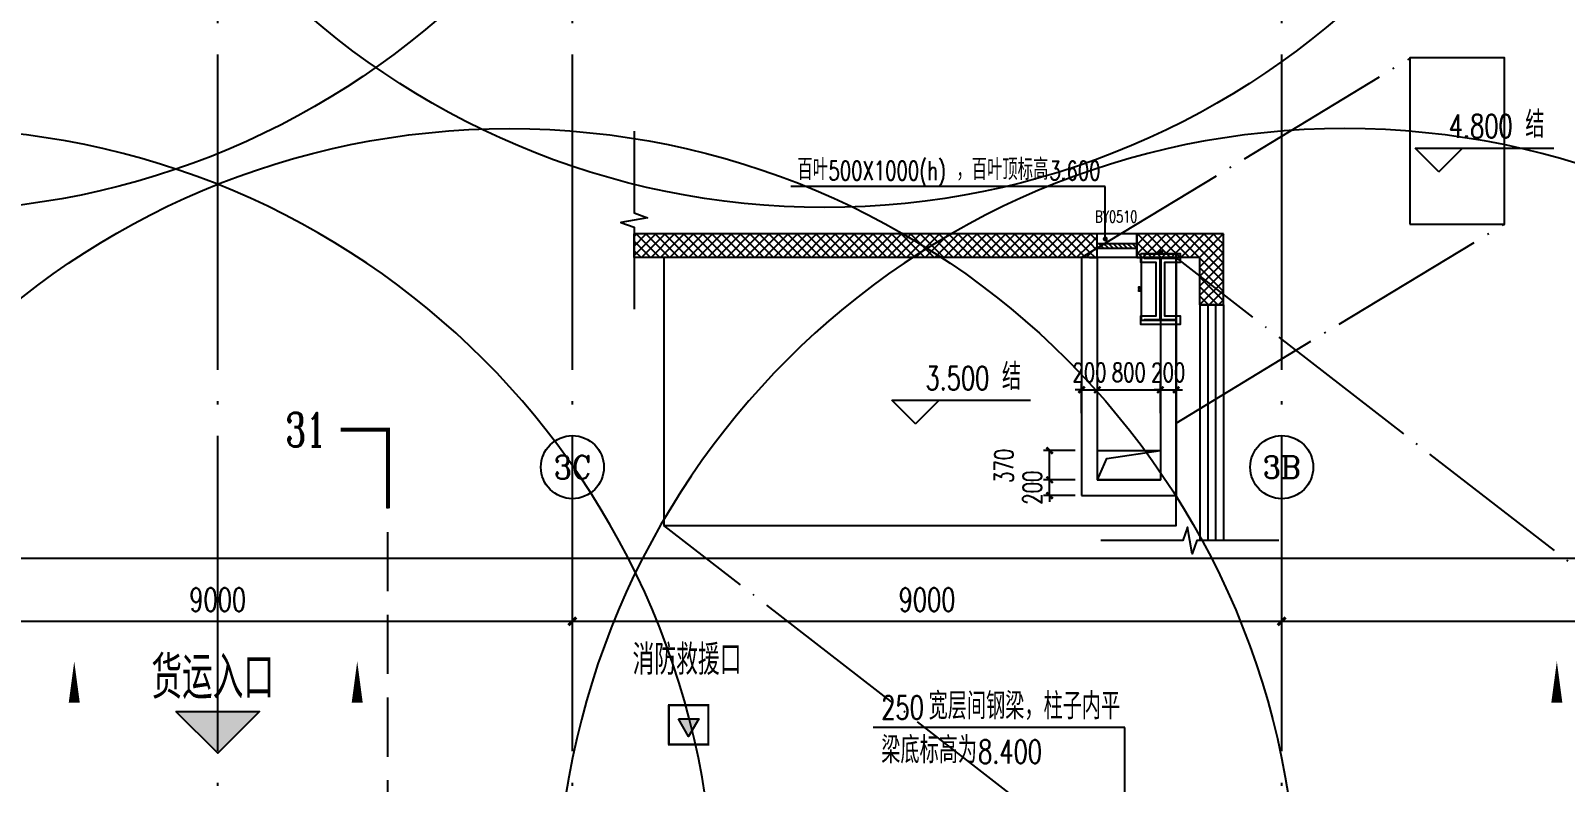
# Model space of a CAD drawing. Extents: x -821772 to -21949, y 506164 to 1049594.
# Drawn here: x -153727 to -134257, y 622624 to 632164 of the extents above; entities that cross this region are included whole.
import ezdxf
from ezdxf.enums import TextEntityAlignment as Align
from ezdxf.xclip import XClip

# ---------------------------------------------------------------- set-up
doc = ezdxf.new("R2010")
doc.units = 0
doc.header["$LTSCALE"] = 1000
doc.header["$MEASUREMENT"] = 0
doc.header["$XCLIPFRAME"] = 2
doc.linetypes.add('10平面20250807_t3$0$DASH', pattern=[0.35, 0.25, -0.1])
doc.linetypes.add('10平面20250807_t3$0$DOTE', pattern=[2.42, 2, -0.2, 0.02, -0.2])
doc.layers.get('Defpoints').update_dxf_attribs({"color": 210})
for name, color, linetype in [('10平面20250807_t3$0$A-AXIS-D', 8, 'Continuous'), ('10平面20250807_t3$0$A-AXIS-DOTE', 8, '10平面20250807_t3$0$DOTE'), ('10平面20250807_t3$0$A-AXIS-DP', 8, 'Continuous'), ('10平面20250807_t3$0$A-AXIS-SYMB', 8, 'Continuous'), ('10平面20250807_t3$0$A-HATCH-2', 8, 'Continuous'), ('10平面20250807_t3$0$A-LIN-V', 8, 'Continuous'), ('10平面20250807_t3$0$A-SFCE', 8, 'Continuous'), ('10平面20250807_t3$0$A-TEXT', 8, 'Continuous'), ('10平面20250807_t3$0$A-WINDOW', 8, 'Continuous'), ('10平面20250807_t3$0$AS-COLN', 8, 'Continuous'), ('10平面20250807_t3$0$AS-WALL', 8, 'Continuous'), ('10平面20250807_t3$0$AS-结构边线层', 8, 'Continuous'), ('10平面20250807_t3$0$CURTWALL', 8, 'Continuous'), ('10平面20250807_t3$0$DIM_SYMB', 8, 'Continuous'), ('10平面20250807_t3$0$FH-line', 8, 'Continuous'), ('10平面20250807_t3$0$FH-tri', 8, 'Continuous'), ('10平面20250807_t3$0$PUB_HATCH', 8, 'Continuous'), ('10平面20250807_t3$0$PUB_TEXT', 8, 'Continuous'), ('10平面20250807_t3$0$RP-N2-01$0$$0$A-WIND-J', 8, 'Continuous'), ('10平面20250807_t3$0$RP-N2-01$0$A-WIND-J', 8, 'Continuous'), ('10平面20250807_t3$0$SB_ZF消火栓', 10, 'Continuous'), ('10平面20250807_t3$0$SB_ZF消火栓M', 10, 'Continuous'), ('10平面20250807_t3$0$建-标高', 8, 'Continuous'), ('10平面20250807_t3$0$建-窗', 8, 'Continuous'), ('10平面20250807_t3$0$建-门窗编号', 8, 'Continuous')]:
    doc.layers.add(name, color=color, linetype=linetype)
doc.styles.add('10平面20250807_t3$0$_TCH_AXIS', font='COMPLEX', dxfattribs={"bigfont": 'GBCBIG'})
doc.styles.add('10平面20250807_t3$0$_TCH_DIM', font='SIMPLEX', dxfattribs={"bigfont": 'GBCBIG'})
doc.styles.add('10平面20250807_t3$0$_TCH_DIM_T3', font='SIMPLEX', dxfattribs={"width": 0.705882, "bigfont": 'GBCBIG'})
doc.styles.add('10平面20250807_t3$0$_TCH_LABEL', font='COMPLEX', dxfattribs={"bigfont": 'GBCBIG'})
doc.styles.add('10平面20250807_t3$0$A-STANDARD', font='SIMPLEX', dxfattribs={"bigfont": 'GBCBIG'})
doc.styles.add('10平面20250807_t3$0$A-WIN-LABEL', font='SIMPLEX', dxfattribs={"bigfont": 'GBCBIG'})
doc.dimstyles.new('10平面20250807_t3$0$_TCH_ARCH&&10', dxfattribs={"dimtxt": 29.75, "dimasz": 10, "dimexe": 10, "dimexo": 10, "dimgap": 12.625, "dimtad": 1, "dimdec": 0, "dimzin": 0, "dimdsep": 46, "dimtxsty": '10平面20250807_t3$0$_TCH_DIM_T3', "dimblk": '10平面20250807_t3$0$_ArchTick', "dimcen": 0.09, "dimclrt": 7, "dimazin": 2, "dimtfac": 1, "dimtdec": 0, "dimtix": 1, "dimtmove": 2, "dimatfit": 3, "dimfxl": 0, "dimtolj": 1, "dimtzin": 0, "dimarcsym": 0})
doc.dimstyles.new('10平面20250807_t3$0$_TCH_ARCH&&100', dxfattribs={"dimtxt": 297.5, "dimasz": 100, "dimexe": 100, "dimexo": 100, "dimgap": 126.25, "dimtad": 1, "dimdec": 0, "dimzin": 0, "dimdsep": 46, "dimtxsty": '10平面20250807_t3$0$_TCH_DIM_T3', "dimblk": '10平面20250807_t3$0$_ArchTick', "dimcen": 0.09, "dimclrt": 7, "dimazin": 2, "dimtfac": 1, "dimtdec": 0, "dimtix": 1, "dimtmove": 2, "dimatfit": 3, "dimfxl": 0, "dimtolj": 1, "dimtzin": 0, "dimarcsym": 0})
doc.dimstyles.new('10平面20250807_t3$0$_TCH_ARCH&&80', dxfattribs={"dimtxt": 238, "dimasz": 80, "dimexe": 80, "dimexo": 80, "dimgap": 101, "dimtad": 1, "dimdec": 0, "dimzin": 0, "dimdsep": 46, "dimtxsty": '10平面20250807_t3$0$_TCH_DIM_T3', "dimblk": '10平面20250807_t3$0$_ArchTick', "dimcen": 0.09, "dimclrt": 7, "dimazin": 2, "dimtfac": 1, "dimtdec": 0, "dimtix": 1, "dimtmove": 2, "dimatfit": 3, "dimfxl": 0, "dimtolj": 1, "dimtzin": 0, "dimarcsym": 0})
pattern_1 = [(45, (60, 0), (-60.000061, 60.000061), []), (135, (60, 0), (-60.000061, -60.000061), [])]

# ---------------------------------------------------------------- blocks, each defined once
blk = doc.blocks.new('10平面20250807_t3$0$_ArchTick')
at = {"color": 0, "linetype": 'ByBlock', "const_width": 0.4}
blk.add_lwpolyline([(-0.5, -0.5), (0.5, 0.5)], dxfattribs=at)
blk = doc.blocks.new('*D10070')
at = {"layer": '10平面20250807_t3$0$A-AXIS-D', "color": 0, "lineweight": -2}
for p, q in [((64882, -180910), (64882, -180052)), ((73882, -180910), (73882, -180052)), ((64882, -180152), (73882, -180152))]:
    blk.add_line(p, q, dxfattribs=at)
at = {"layer": 'Defpoints', "color": 0}
for p in [(73882, -180152), (64882, -181010), (73882, -181010)]:
    blk.add_point(p, dxfattribs=at)
at = {"layer": '10平面20250807_t3$0$A-AXIS-D', "color": 0, "lineweight": -2, "xscale": 100, "yscale": 100, "zscale": 100, "rotation": 180}
blk.add_blockref('10平面20250807_t3$0$_ArchTick', (64882, -180152), dxfattribs=at)
at = {"layer": '10平面20250807_t3$0$A-AXIS-D', "color": 0, "lineweight": -2, "xscale": 100, "yscale": 100, "zscale": 100}
blk.add_blockref('10平面20250807_t3$0$_ArchTick', (73882, -180152), dxfattribs=at)
at = {"layer": '10平面20250807_t3$0$A-AXIS-D', "color": 7, "insert": (69382, -179877), "char_height": 297.5, "attachment_point": 5, "style": '10平面20250807_t3$0$_TCH_DIM_T3'}
blk.add_mtext('\\A1;9000', dxfattribs=at)
blk = doc.blocks.new('*D10071')
at = {"layer": '10平面20250807_t3$0$A-AXIS-D', "color": 0, "lineweight": -2}
for p, q in [((73882, -180910), (73882, -180052)), ((82882, -180910), (82882, -180052)), ((73882, -180152), (82882, -180152))]:
    blk.add_line(p, q, dxfattribs=at)
at = {"layer": 'Defpoints', "color": 0}
for p in [(82882, -180152), (73882, -181010), (82882, -181010)]:
    blk.add_point(p, dxfattribs=at)
at = {"layer": '10平面20250807_t3$0$A-AXIS-D', "color": 0, "lineweight": -2, "xscale": 100, "yscale": 100, "zscale": 100, "rotation": 180}
blk.add_blockref('10平面20250807_t3$0$_ArchTick', (73882, -180152), dxfattribs=at)
at = {"layer": '10平面20250807_t3$0$A-AXIS-D', "color": 0, "lineweight": -2, "xscale": 100, "yscale": 100, "zscale": 100}
blk.add_blockref('10平面20250807_t3$0$_ArchTick', (82882, -180152), dxfattribs=at)
at = {"layer": '10平面20250807_t3$0$A-AXIS-D', "color": 7, "insert": (78382, -179877), "char_height": 297.5, "attachment_point": 5, "style": '10平面20250807_t3$0$_TCH_DIM_T3'}
blk.add_mtext('\\A1;9000', dxfattribs=at)
blk = doc.blocks.new('*D10072')
at = {"layer": '10平面20250807_t3$0$A-AXIS-D', "color": 0, "lineweight": -2}
for p, q in [((82882, -180910), (82882, -180052)), ((91882, -180910), (91882, -180052)), ((82882, -180152), (91882, -180152))]:
    blk.add_line(p, q, dxfattribs=at)
at = {"layer": 'Defpoints', "color": 0}
for p in [(91882, -180152), (82882, -181010), (91882, -181010)]:
    blk.add_point(p, dxfattribs=at)
at = {"layer": '10平面20250807_t3$0$A-AXIS-D', "color": 0, "lineweight": -2, "xscale": 100, "yscale": 100, "zscale": 100, "rotation": 180}
blk.add_blockref('10平面20250807_t3$0$_ArchTick', (82882, -180152), dxfattribs=at)
at = {"layer": '10平面20250807_t3$0$A-AXIS-D', "color": 0, "lineweight": -2, "xscale": 100, "yscale": 100, "zscale": 100}
blk.add_blockref('10平面20250807_t3$0$_ArchTick', (91882, -180152), dxfattribs=at)
at = {"layer": '10平面20250807_t3$0$A-AXIS-D', "color": 7, "insert": (87382, -179877), "char_height": 297.5, "attachment_point": 5, "style": '10平面20250807_t3$0$_TCH_DIM_T3'}
blk.add_mtext('\\A1;9000', dxfattribs=at)
blk = doc.blocks.new('*D10074')
at = {"layer": '10平面20250807_t3$0$A-AXIS-D', "color": 0, "lineweight": -2}
for p, q in [((-93018, -180810), (-93018, -179252)), ((92682, -180810), (92682, -179252)), ((-93018, -179352), (92682, -179352))]:
    blk.add_line(p, q, dxfattribs=at)
at = {"layer": 'Defpoints', "color": 0}
for p in [(92682, -179352), (-93018, -180910), (92682, -180910)]:
    blk.add_point(p, dxfattribs=at)
at = {"layer": '10平面20250807_t3$0$A-AXIS-D', "color": 0, "lineweight": -2, "xscale": 100, "yscale": 100, "zscale": 100, "rotation": 180}
blk.add_blockref('10平面20250807_t3$0$_ArchTick', (-93018, -179352), dxfattribs=at)
at = {"layer": '10平面20250807_t3$0$A-AXIS-D', "color": 0, "lineweight": -2, "xscale": 100, "yscale": 100, "zscale": 100}
blk.add_blockref('10平面20250807_t3$0$_ArchTick', (92682, -179352), dxfattribs=at)
at = {"layer": '10平面20250807_t3$0$A-AXIS-D', "color": 7, "insert": (-168, -179077), "char_height": 297.5, "attachment_point": 5, "style": '10平面20250807_t3$0$_TCH_DIM_T3'}
blk.add_mtext('\\A1;185700', dxfattribs=at)
blk = doc.blocks.new('10平面20250807_t3$0$JYC-1')
at = {"layer": '10平面20250807_t3$0$FH-tri'}
h = blk.add_hatch(color=2, dxfattribs=at)
h.dxf.hatch_style = 1
h.paths.add_polyline_path([(-91070, 89820), (-89820, 91070), (-89820, 89820)])
at = {"layer": '10平面20250807_t3$0$FH-tri', "color": 2}
blk.add_lwpolyline([(-91070, 89820), (-89820, 91070), (-89820, 91070), (-89820, 89820)], close=True, dxfattribs=at)
at = {"layer": '10平面20250807_t3$0$A-TEXT', "style": '10平面20250807_t3$0$A-STANDARD'}
blk.add_text('货运入口', height=900.2, rotation=45, dxfattribs=at).set_placement((-91627, 89644))
blk = doc.blocks.new('10平面20250807_t3$0$43243')
at = {"layer": '10平面20250807_t3$0$AS-结构边线层', "ltscale": 100}
blk.add_lwpolyline([(-140194, 626464), (-140075, 626736), (-139394, 626834)], dxfattribs=at)
blk.add_lwpolyline([(-140194, 626834), (-139394, 626834), (-139394, 626464), (-140194, 626464)], close=True, dxfattribs=at)
blk = doc.blocks.new('10平面20250807_t3$0$3243243')
at = {"layer": '10平面20250807_t3$0$A-AXIS-SYMB'}
for p, q in [((-139845.8, 623320), (-143040, 623320)), ((-139845.8, 620480), (-139845.8, 623320))]:
    blk.add_line(p, q, dxfattribs=at)
at = {"layer": '10平面20250807_t3$0$PUB_TEXT', "style": '10平面20250807_t3$0$_TCH_DIM', "width": 0.705882}
for s, p in [('250', (-142935, 623425)), ('8.400', (-141706.3, 622865))]:
    blk.add_text(s, height=297.5, dxfattribs=at).set_placement(p)
at = {"layer": '10平面20250807_t3$0$PUB_TEXT', "style": '10平面20250807_t3$0$_TCH_DIM'}
for s, p in [('宽层间钢梁，柱子内平', (-142335, 623425)), ('梁底标高为', (-142935, 622865))]:
    blk.add_text(s, height=337.59, dxfattribs=at).set_placement(p)
blk = doc.blocks.new('10平面20250807_t3$0$RP-N2-01$0$$0$xfjy')
at = {"layer": '10平面20250807_t3$0$RP-N2-01$0$$0$A-WIND-J'}
h = blk.add_hatch(color=256, dxfattribs=at)
h.dxf.hatch_style = 1
h.paths.add_polyline_path([(1141876, -26214), (1142135, -26214), (1142005, -25989)])
at = {"layer": '10平面20250807_t3$0$RP-N2-01$0$$0$A-WIND-J', "const_width": 25}
blk.add_lwpolyline([(1141755, -25889), (1141755, -26389), (1142255, -26389), (1142255, -25889)], close=True, dxfattribs=at)
at = {"layer": '10平面20250807_t3$0$RP-N2-01$0$$0$A-WIND-J'}
for points in [[(1141755, -26389), (1142255, -26389), (1142255, -25889), (1141755, -25889)], [(1141876, -26214), (1142135, -26214), (1142005, -25989)]]:
    blk.add_lwpolyline(points, close=True, dxfattribs=at)
blk = doc.blocks.new('10平面20250807_t3$0$RP-N2-01$0$xfjy')
at = {"layer": '10平面20250807_t3$0$RP-N2-01$0$$0$A-WIND-J'}
blk.add_blockref('10平面20250807_t3$0$RP-N2-01$0$$0$xfjy', (0, 0), dxfattribs=at)
blk = doc.blocks.new('10平面20250807_t3$0$1232')
at = {"layer": '10平面20250807_t3$0$RP-N2-01$0$A-WIND-J', "xscale": -1, "rotation": 180}
blk.add_blockref('10平面20250807_t3$0$RP-N2-01$0$xfjy', (-1287385, 597215, 0), dxfattribs=at)
at = {"layer": '10平面20250807_t3$0$A-TEXT', "style": '10平面20250807_t3$0$_TCH_DIM'}
blk.add_text('消防救援口', height=384.1, dxfattribs=at).set_placement((-146091, 623989, 0))
blk = doc.blocks.new('*D10492')
at = {"layer": '10平面20250807_t3$0$A-AXIS-DP', "color": 0, "lineweight": -2}
for p, q in [((-165054, 621030), (-165054, 621079)), ((-165054, 621069), (-164654, 621069)), ((-164654, 621030), (-164654, 621079))]:
    blk.add_line(p, q, dxfattribs=at)
at = {"layer": 'Defpoints', "color": 0}
for p in [(-165054, 621020), (-164654, 621069), (-164654, 621020)]:
    blk.add_point(p, dxfattribs=at)
at = {"layer": '10平面20250807_t3$0$A-AXIS-DP', "color": 0, "lineweight": -2, "xscale": 10, "yscale": 10, "zscale": 10, "rotation": 180}
blk.add_blockref('10平面20250807_t3$0$_ArchTick', (-165054, 621069), dxfattribs=at)
at = {"layer": '10平面20250807_t3$0$A-AXIS-DP', "color": 0, "lineweight": -2, "xscale": 10, "yscale": 10, "zscale": 10}
blk.add_blockref('10平面20250807_t3$0$_ArchTick', (-164654, 621069), dxfattribs=at)
at = {"layer": '10平面20250807_t3$0$A-AXIS-DP', "color": 7, "insert": (-164854, 621096), "char_height": 29.8, "attachment_point": 5, "style": '10平面20250807_t3$0$_TCH_DIM_T3'}
blk.add_mtext('\\A1;400', dxfattribs=at)
blk = doc.blocks.new('*D10493')
at = {"layer": '10平面20250807_t3$0$A-AXIS-DP', "color": 0, "lineweight": -2}
for p, q in [((-165064, 621020), (-165105, 621020)), ((-165095, 620220), (-165095, 621020)), ((-165064, 620220), (-165105, 620220))]:
    blk.add_line(p, q, dxfattribs=at)
at = {"layer": 'Defpoints', "color": 0}
for p in [(-165095, 621020), (-165054, 621020), (-165054, 620220)]:
    blk.add_point(p, dxfattribs=at)
at = {"layer": '10平面20250807_t3$0$A-AXIS-DP', "color": 0, "lineweight": -2, "xscale": 10, "yscale": 10, "zscale": 10}
for p, rotation in [((-165095, 621020), 90), ((-165095, 620220), 270)]:
    blk.add_blockref('10平面20250807_t3$0$_ArchTick', p, dxfattribs=dict(at, rotation=rotation))
at = {"layer": '10平面20250807_t3$0$A-AXIS-DP', "color": 7, "insert": (-165123, 620620), "char_height": 29.8, "attachment_point": 5, "rotation": 90, "style": '10平面20250807_t3$0$_TCH_DIM_T3'}
blk.add_mtext('\\A1;800', dxfattribs=at)
blk = doc.blocks.new('10平面20250807_t3$0$A$C5D961328')
at = {"layer": '10平面20250807_t3$0$A-LIN-V', "ltscale": 500}
blk.add_circle((350, 40), 10001, dxfattribs=at)
blk = doc.blocks.new('10平面20250807_t3$0$we42342343234')
at = {"layer": '10平面20250807_t3$0$SB_ZF消火栓M', "xscale": -1, "rotation": 180}
for p in [(-155404, 620960), (-137404, 620960)]:
    blk.add_blockref('10平面20250807_t3$0$A$C5D961328', p, dxfattribs=at)
at = {"layer": '10平面20250807_t3$0$SB_ZF消火栓M', "rotation": 180}
blk.add_blockref('10平面20250807_t3$0$A$C5D961328', (-147304, 620960), dxfattribs=at)
blk = doc.blocks.new('10平面20250807_t3$0$234243242332')
at = {"layer": '10平面20250807_t3$0$SB_ZF消火栓'}
for name, p in [('10平面20250807_t3$0$A$C5D961328', (-144004, 639880)), ('10平面20250807_t3$0$A$C5D961328', (-155454, 639836)), ('10平面20250807_t3$0$we42342343234', (0, 0))]:
    blk.add_blockref(name, p, dxfattribs=at)
blk = doc.blocks.new('*D11398')
at = {"layer": '10平面20250807_t3$0$A-AXIS-DP', "color": 0, "lineweight": -2}
for p, q in [((-140394, 627606), (-140474, 627606)), ((-140394, 627310), (-140394, 627686)), ((-140394, 627606), (-140194, 627606)), ((-140194, 627310), (-140194, 627686)), ((-140194, 627606), (-140114, 627606))]:
    blk.add_line(p, q, dxfattribs=at)
at = {"layer": 'Defpoints', "color": 0}
for p in [(-140194, 627606), (-140394, 627230), (-140194, 627230)]:
    blk.add_point(p, dxfattribs=at)
at = {"layer": '10平面20250807_t3$0$A-AXIS-DP', "color": 0, "lineweight": -2, "xscale": 80, "yscale": 80, "zscale": 80}
blk.add_blockref('10平面20250807_t3$0$_ArchTick', (-140394, 627606), dxfattribs=at)
at = {"layer": '10平面20250807_t3$0$A-AXIS-DP', "color": 0, "lineweight": -2, "xscale": 80, "yscale": 80, "zscale": 80, "rotation": 180}
blk.add_blockref('10平面20250807_t3$0$_ArchTick', (-140194, 627606), dxfattribs=at)
at = {"layer": '10平面20250807_t3$0$A-AXIS-DP', "color": 7, "insert": (-140294, 627826), "char_height": 238, "attachment_point": 5, "style": '10平面20250807_t3$0$_TCH_DIM_T3'}
blk.add_mtext('\\A1;200', dxfattribs=at)
blk = doc.blocks.new('*D11399')
at = {"layer": '10平面20250807_t3$0$A-AXIS-DP', "color": 0, "lineweight": -2}
for p, q in [((-140194, 627310), (-140194, 627686)), ((-140194, 627606), (-139394, 627606)), ((-139394, 627310), (-139394, 627686))]:
    blk.add_line(p, q, dxfattribs=at)
at = {"layer": 'Defpoints', "color": 0}
for p in [(-139394, 627606), (-140194, 627230), (-139394, 627230)]:
    blk.add_point(p, dxfattribs=at)
at = {"layer": '10平面20250807_t3$0$A-AXIS-DP', "color": 0, "lineweight": -2, "xscale": 80, "yscale": 80, "zscale": 80, "rotation": 180}
blk.add_blockref('10平面20250807_t3$0$_ArchTick', (-140194, 627606), dxfattribs=at)
at = {"layer": '10平面20250807_t3$0$A-AXIS-DP', "color": 0, "lineweight": -2, "xscale": 80, "yscale": 80, "zscale": 80}
blk.add_blockref('10平面20250807_t3$0$_ArchTick', (-139394, 627606), dxfattribs=at)
at = {"layer": '10平面20250807_t3$0$A-AXIS-DP', "color": 7, "insert": (-139794, 627826), "char_height": 238, "attachment_point": 5, "style": '10平面20250807_t3$0$_TCH_DIM_T3'}
blk.add_mtext('\\A1;800', dxfattribs=at)
blk = doc.blocks.new('*D11400')
at = {"layer": '10平面20250807_t3$0$A-AXIS-DP', "color": 0, "lineweight": -2}
for p, q in [((-139394, 627606), (-139474, 627606)), ((-139394, 627310), (-139394, 627686)), ((-139394, 627606), (-139194, 627606)), ((-139194, 627310), (-139194, 627686)), ((-139194, 627606), (-139114, 627606))]:
    blk.add_line(p, q, dxfattribs=at)
at = {"layer": 'Defpoints', "color": 0}
for p in [(-139194, 627606), (-139394, 627230), (-139194, 627230)]:
    blk.add_point(p, dxfattribs=at)
at = {"layer": '10平面20250807_t3$0$A-AXIS-DP', "color": 0, "lineweight": -2, "xscale": 80, "yscale": 80, "zscale": 80}
blk.add_blockref('10平面20250807_t3$0$_ArchTick', (-139394, 627606), dxfattribs=at)
at = {"layer": '10平面20250807_t3$0$A-AXIS-DP', "color": 0, "lineweight": -2, "xscale": 80, "yscale": 80, "zscale": 80, "rotation": 180}
blk.add_blockref('10平面20250807_t3$0$_ArchTick', (-139194, 627606), dxfattribs=at)
at = {"layer": '10平面20250807_t3$0$A-AXIS-DP', "color": 7, "insert": (-139294, 627826), "char_height": 238, "attachment_point": 5, "style": '10平面20250807_t3$0$_TCH_DIM_T3'}
blk.add_mtext('\\A1;200', dxfattribs=at)
blk = doc.blocks.new('*D11401')
at = {"layer": '10平面20250807_t3$0$A-AXIS-DP', "color": 0, "lineweight": -2}
for p, q in [((-140474, 626464), (-140879, 626464)), ((-140799, 626464), (-140799, 626544)), ((-140799, 626264), (-140799, 626464)), ((-140474, 626264), (-140879, 626264)), ((-140799, 626264), (-140799, 626184))]:
    blk.add_line(p, q, dxfattribs=at)
at = {"layer": 'Defpoints', "color": 0}
for p in [(-140799, 626464), (-140394, 626464), (-140394, 626264)]:
    blk.add_point(p, dxfattribs=at)
at = {"layer": '10平面20250807_t3$0$A-AXIS-DP', "color": 0, "lineweight": -2, "xscale": 80, "yscale": 80, "zscale": 80}
for p, rotation in [((-140799, 626464), 270), ((-140799, 626264), 90)]:
    blk.add_blockref('10平面20250807_t3$0$_ArchTick', p, dxfattribs=dict(at, rotation=rotation))
at = {"layer": '10平面20250807_t3$0$A-AXIS-DP', "color": 7, "insert": (-141019, 626364), "char_height": 238, "attachment_point": 5, "rotation": 90, "style": '10平面20250807_t3$0$_TCH_DIM_T3'}
blk.add_mtext('\\A1;200', dxfattribs=at)
blk = doc.blocks.new('*D11402')
at = {"layer": '10平面20250807_t3$0$A-AXIS-DP', "color": 0, "lineweight": -2}
for p, q in [((-140474, 626834), (-140879, 626834)), ((-140799, 626464), (-140799, 626834)), ((-140474, 626464), (-140879, 626464))]:
    blk.add_line(p, q, dxfattribs=at)
at = {"layer": 'Defpoints', "color": 0}
for p in [(-140799, 626834), (-140394, 626834), (-140394, 626464)]:
    blk.add_point(p, dxfattribs=at)
at = {"layer": '10平面20250807_t3$0$A-AXIS-DP', "color": 0, "lineweight": -2, "xscale": 80, "yscale": 80, "zscale": 80}
for p, rotation in [((-140799, 626834), 90), ((-140799, 626464), 270)]:
    blk.add_blockref('10平面20250807_t3$0$_ArchTick', p, dxfattribs=dict(at, rotation=rotation))
at = {"layer": '10平面20250807_t3$0$A-AXIS-DP', "color": 7, "insert": (-141380, 626640), "char_height": 238, "attachment_point": 5, "rotation": 90, "style": '10平面20250807_t3$0$_TCH_DIM_T3'}
blk.add_mtext('\\A1;370', dxfattribs=at)
blk = doc.blocks.new('*U10280')
at = {"color": 0}
for p, q in [((-250, 150), (250, 150)), ((250, 30), (-250, 30)), ((-250, -30), (-190, 30)), ((-190, -30), (-130, 30)), ((-130, -30), (-70, 30)), ((-70, -30), (-10, 30)), ((-10, -30), (50, 30)), ((50, -30), (110, 30)), ((110, -30), (170, 30)), ((170, -30), (230, 30)), ((250, -30), (-250, -30)), ((-250, -150), (250, -150))]:
    blk.add_line(p, q, dxfattribs=at)
for points in [[(-250, -150), (-250, 150)], [(250, -150), (250, 150)]]:
    blk.add_lwpolyline(points, dxfattribs=at)
blk = doc.blocks.new('*U10279')
at = {"color": 0, "xscale": 0.001999999996058992, "yscale": 0.003333333333333334, "zscale": 0.001999999996058992}
blk.add_blockref('*U10280', (0, 0), dxfattribs=at)
blk = doc.blocks.new('10平面20250807_t3$0$dote')
at = {"layer": '10平面20250807_t3$0$A-AXIS-D'}
for centre in [(73882.2, -178196), (82882.2, -178196)]:
    blk.add_circle(centre, 400, dxfattribs=at)
at = {"layer": '10平面20250807_t3$0$A-AXIS-DOTE', "ltscale": 2}
for p, q in [((69382.2, -264080), (69382.2, -167560.7)), ((73882.2, -264080), (73882.2, -167560.7)), ((82882.2, -264080), (82882.2, -167560.7))]:
    blk.add_line(p, q, dxfattribs=at)
at = {"layer": '10平面20250807_t3$0$DIM_SYMB', "const_width": 50}
blk.add_lwpolyline([(71542.3, -178720), (71542.3, -177720), (70942.3, -177720)], dxfattribs=at)
at = {"layer": '10平面20250807_t3$0$DIM_SYMB', "linetype": '10平面20250807_t3$0$DASH', "ltscale": 3}
blk.add_lwpolyline([(71542.3, -265870), (71542.3, -177720)], dxfattribs=at)
at = {"layer": '10平面20250807_t3$0$PUB_TEXT', "style": '10平面20250807_t3$0$_TCH_LABEL', "width": 0.705882}
blk.add_text('31', height=425, dxfattribs=at).set_placement((70242.3, -177932.5))
at = {"layer": '10平面20250807_t3$0$PUB_TEXT', "style": '10平面20250807_t3$0$_TCH_AXIS'}
for s, height, p, p2 in [('3C', 294.28, (73644, -178343.2), (74120.4, -178343.2)), ('3B', 282.17, (82640.3, -178337.1), (83124.1, -178337.1))]:
    blk.add_text(s, height=height, dxfattribs=at).set_placement(p, p2, align=Align.FIT)
at = {"layer": '10平面20250807_t3$0$A-AXIS-D'}
for base, p1, p2, picture, middle in [((92682.2, -179352.2), (-93017.8, -180910.2), (92682.2, -180910.2), '*D10074', (-167.8, -179077.2)), ((73882.2, -180152.2), (64882.2, -181010.2), (73882.2, -181010.2), '*D10070', (69382.2, -179877.2)), ((82882.2, -180152.2), (73882.2, -181010.2), (82882.2, -181010.2), '*D10071', (78382.2, -179877.2)), ((91882.2, -180152.2), (82882.2, -181010.2), (91882.2, -181010.2), '*D10072', (87382.2, -179877.2))]:
    dim = blk.add_linear_dim(base=base, p1=p1, p2=p2, angle=0, dimstyle='10平面20250807_t3$0$_TCH_ARCH&&100', override={"dimgap": 0}, dxfattribs=at)
    dim.commit()
    dim.dimension.update_dxf_attribs({"geometry": picture, "text_midpoint": middle, "dimtype": 129})
blk = doc.blocks.new('10平面20250807_t3$0$w42343243')
at = {"layer": '10平面20250807_t3$0$A-HATCH-2'}
blk.add_lwpolyline([(-165104.2, 621070), (-164604.2, 621070), (-164604.2, 620958), (-164800.2, 620958), (-164800.2, 620282), (-164604.2, 620282), (-164604.2, 620170), (-165104.2, 620170), (-165104.2, 620282), (-164908.2, 620282), (-164908.2, 620958), (-165104.2, 620958)], close=True, dxfattribs=at)
at = {"layer": '10平面20250807_t3$0$AS-COLN', "color": 3}
blk.add_lwpolyline([(-165054.2, 621020), (-164654.2, 621020), (-164654.2, 621008), (-164850.2, 621008), (-164850.2, 620232), (-164654.2, 620232), (-164654.2, 620220), (-165054.2, 620220), (-165054.2, 620232), (-164858.2, 620232), (-164858.2, 621008), (-165054.2, 621008)], close=True, dxfattribs=at)
at = {"layer": '10平面20250807_t3$0$A-AXIS-DP'}
for p1, p2, distance, picture, middle in [((-165054.2, 621020), (-164654.2, 621020), 48.8, '*D10492', (-164854.2, 621096.2)), ((-165054.2, 620220), (-165054.2, 621020), 41.2, '*D10493', (-165122.9, 620620))]:
    dim = blk.add_aligned_dim(p1=p1, p2=p2, distance=distance, dimstyle='10平面20250807_t3$0$_TCH_ARCH&&10', dxfattribs=at)
    dim.commit()
    dim.dimension.update_dxf_attribs({"geometry": picture, "text_midpoint": middle})
blk = doc.blocks.new('10平面20250807_t3')
at = {"layer": '10平面20250807_t3$0$PUB_HATCH'}
h = blk.add_hatch(dxfattribs=at)
h.set_pattern_fill('多孔材料', color=256, scale=30, style=0)
h.set_pattern_definition(pattern_1)
h.paths.add_polyline_path([(-140294.2, 629284.2), (-140294.2, 629584.2), (-146070, 629584.2), (-146070, 629284.2)])
h = blk.add_hatch(dxfattribs=at)
h.set_pattern_fill('多孔材料', color=256, scale=30, style=0)
h.set_pattern_definition(pattern_1)
h.paths.add_polyline_path([(-140294.2, 629284.2), (-140194.2, 629284.2), (-140194.2, 629584.2), (-140294.2, 629584.2)])
h = blk.add_hatch(dxfattribs=at)
h.set_pattern_fill('多孔材料', color=256, scale=30, style=0)
h.set_pattern_definition(pattern_1)
h.paths.add_polyline_path([(-139294.2, 629584.2), (-139694.2, 629584.2), (-139694.2, 629284.2), (-139294.2, 629284.2)])
h = blk.add_hatch(dxfattribs=at)
h.set_pattern_fill('多孔材料', color=256, scale=30, style=0)
h.set_pattern_definition(pattern_1)
h.paths.add_polyline_path([(-138894.2, 629284.2), (-138594.2, 629584.2), (-139294.2, 629584.2), (-139294.2, 629284.2)])
h = blk.add_hatch(dxfattribs=at)
h.set_pattern_fill('多孔材料', color=256, scale=30, style=0)
h.set_pattern_definition(pattern_1)
h.paths.add_polyline_path([(-138594.2, 628684.2), (-138594.2, 629584.2), (-138894.2, 629284.2), (-138894.2, 628684.2)])
at = {"layer": '10平面20250807_t3$0$A-AXIS-DOTE'}
for p, q in [((-128654.2, 621120), (-139194.2, 629284.2)), ((-135154.2, 617720), (-145694.2, 625884.2))]:
    blk.add_line(p, q, dxfattribs=at)
for points in [[(-140394.2, 629284.2), (-136230, 631810)], [(-139194.2, 627184.2), (-135030, 629710)]]:
    blk.add_lwpolyline(points, dxfattribs=at)
at = {"layer": '10平面20250807_t3$0$A-AXIS-SYMB'}
for p, q in [((-140093.2, 630184.2), (-144083.2, 630184.2)), ((-140093.2, 629520), (-140093.2, 630184.2))]:
    blk.add_line(p, q, dxfattribs=at)
for points in [[(-146070, 630890), (-146070, 629850), (-145902, 629788.9), (-146238, 629729.6), (-146070, 629670), (-146070, 628630)], [(-137890, 625694.2), (-138930, 625694.2), (-138991.1, 625526.2), (-139050.4, 625862.2), (-139110, 625694.2), (-140150, 625694.2)]]:
    blk.add_lwpolyline(points, dxfattribs=at)
at = {"layer": '10平面20250807_t3$0$A-AXIS-SYMB', "const_width": 32}
blk.add_lwpolyline([(-140093.2, 629504, 1), (-140093.2, 629536, 1)], format="xyb", close=True, dxfattribs=at)
at = {"layer": '10平面20250807_t3$0$A-AXIS-SYMB'}
for points in [[(-153174.2, 622700, 0, 0, 0), (-153174.2, 624160, 0, 140, 0), (-153174.2, 623635, 0, 0, 0)], [(-149584.2, 622700, 0, 0, 0), (-149584.2, 624160, 0, 140, 0), (-149584.2, 623635, 0, 0, 0)], [(-134364.2, 622700, 0, 0, 0), (-134364.2, 624160, 0, 140, 0), (-134364.2, 623635, 0, 0, 0)]]:
    blk.add_lwpolyline(points, format="xyseb", dxfattribs=at)
at = {"layer": '10平面20250807_t3$0$A-SFCE'}
for points in [[(-136230, 629710), (-135030, 629710), (-135030, 631820), (-136230, 631820)], [(-145694.2, 625884.2), (-139194.2, 625884.2), (-139194.2, 629284.2), (-145694.2, 629284.2)]]:
    blk.add_lwpolyline(points, close=True, dxfattribs=at)
at = {"layer": '10平面20250807_t3$0$AS-WALL'}
for p, q in [((-140294.2, 629584.2), (-146070, 629584.2)), ((-146070, 629284.2), (-146070, 629584.2)), ((-140194.2, 629584.2), (-140294.2, 629584.2)), ((-140194.2, 629284.2), (-140194.2, 629584.2)), ((-139294.2, 629584.2), (-139694.2, 629584.2)), ((-139694.2, 629584.2), (-139694.2, 629284.2)), ((-138594.2, 629584.2), (-139294.2, 629584.2)), ((-138594.2, 628684.2), (-138594.2, 629584.2)), ((-140294.2, 629284.2), (-146070, 629284.2)), ((-140394.2, 629284.2), (-140394.2, 626264.2)), ((-140294.2, 629284.2), (-140194.2, 629284.2)), ((-140194.2, 629284.2), (-140194.2, 626464.2)), ((-139694.2, 629284.2), (-139294.2, 629284.2)), ((-139394.2, 629284.2), (-139394.2, 626464.2)), ((-138894.2, 629284.2), (-139294.2, 629284.2)), ((-139194.2, 629284.2), (-139194.2, 626264.2)), ((-138894.2, 628684.2), (-138894.2, 629284.2)), ((-138894.2, 628684.2), (-138594.2, 628684.2)), ((-140194.2, 626464.2), (-139394.2, 626464.2)), ((-140394.2, 626264.2), (-139194.2, 626264.2))]:
    blk.add_line(p, q, dxfattribs=at)
at = {"layer": '10平面20250807_t3$0$CURTWALL'}
for p, q in [((-138894.2, 628684.2), (-138894.2, 625694.2)), ((-138594.2, 628684.2), (-138894.2, 628684.2)), ((-138794.2, 628684.2), (-138794.2, 625694.2)), ((-138694.2, 628684.2), (-138694.2, 625694.2)), ((-138594.2, 628684.2), (-138594.2, 625694.2)), ((-138594.2, 625694.2), (-138894.2, 625694.2))]:
    blk.add_line(p, q, dxfattribs=at)
at = {"layer": '10平面20250807_t3$0$建-标高'}
for p, q in [((-135860.6, 630374.2), (-136160.6, 630674.2)), ((-136160.6, 630674.2), (-134400.6, 630674.2)), ((-135860.6, 630374.2), (-135560.6, 630674.2)), ((-142500.6, 627174.2), (-142800.6, 627474.2)), ((-142800.6, 627474.2), (-141040.6, 627474.2)), ((-142500.6, 627174.2), (-142200.6, 627474.2))]:
    blk.add_line(p, q, dxfattribs=at)
blk.add_blockref('10平面20250807_t3$0$1232', (0, 0))
at = {"layer": '10平面20250807_t3$0$A-AXIS-DP'}
blk.add_blockref('10平面20250807_t3$0$3243243', (0, 0), dxfattribs=at)
at = {"layer": '10平面20250807_t3$0$A-WINDOW'}
for name, p in [('10平面20250807_t3$0$43243', (0, 0)), ('10平面20250807_t3$0$w42343243', (25460, 8264.2))]:
    blk.add_blockref(name, p, dxfattribs=at)
at = {"layer": '10平面20250807_t3$0$AS-WALL'}
blk.add_blockref('10平面20250807_t3$0$dote', (-220736.4, 804820), dxfattribs=at)
at = {"layer": '10平面20250807_t3$0$FH-line', "xscale": 0.6000000000000002, "yscale": 0.6000000000000002, "zscale": 0.6000000000000002, "rotation": 315.0000000000014}
blk.add_blockref('10平面20250807_t3$0$JYC-1', (-151354.2, 546777.7), dxfattribs=at)
at = {"layer": '10平面20250807_t3$0$SB_ZF消火栓', "linetype": 'Continuous'}
blk.add_blockref('10平面20250807_t3$0$234243242332', (0, 0), dxfattribs=at)
at = {"layer": '10平面20250807_t3$0$建-窗'}
ref = blk.add_blockref('*U10279', (-139944.2, 629434.2), dxfattribs=dict(at, xscale=500.000000985252, yscale=-300, zscale=300, rotation=179.9999999936634))
ref.add_attrib('A', 'BY0510', (-140221.7, 629729.7), dxfattribs={"layer": '10平面20250807_t3$0$建-门窗编号', "ltscale": 500, "height": 148.75, "rotation": 360, "style": '10平面20250807_t3$0$A-WIN-LABEL', "width": 0.705882})
at = {"layer": '10平面20250807_t3$0$PUB_TEXT', "style": '10平面20250807_t3$0$A-STANDARD', "width": 0.705882}
for s, height, p in [('4.800', 297.5, (-135734.2, 630804.2)), ('500X1000(h)', 238, (-143606.1, 630268.2)), ('3.600', 238, (-140802.5, 630268.2)), ('3.500', 297.5, (-142374.2, 627604.2))]:
    blk.add_text(s, height=height, dxfattribs=at).set_placement(p)
at = {"layer": '10平面20250807_t3$0$PUB_TEXT', "style": '10平面20250807_t3$0$A-STANDARD'}
for s, height, p in [('结', 337.6, (-134764.2, 630804.2)), ('百叶', 270.07, (-143999.2, 630268.2)), ('，百叶顶标高', 270.07, (-141982.1, 630268.2)), ('结', 337.6, (-141404.2, 627604.2))]:
    blk.add_text(s, height=height, dxfattribs=at).set_placement(p)
at = {"layer": '10平面20250807_t3$0$A-AXIS-DP'}
for p1, p2, distance, picture, middle in [((-140394.2, 627230), (-140194.2, 627230), 376, '*D11398', (-140294.2, 627826)), ((-140194.2, 627230), (-139394.2, 627230), 376, '*D11399', (-139794.2, 627826)), ((-139394.2, 627230), (-139194.2, 627230), 376, '*D11400', (-139294.2, 627826)), ((-140394.2, 626264.2), (-140394.2, 626464.2), 404.7, '*D11401', (-141018.8, 626364.2))]:
    dim = blk.add_aligned_dim(p1=p1, p2=p2, distance=distance, dimstyle='10平面20250807_t3$0$_TCH_ARCH&&80', dxfattribs=at)
    dim.commit()
    dim.dimension.update_dxf_attribs({"geometry": picture, "text_midpoint": middle})
dim = blk.add_linear_dim(base=(-140798.8, 626834.2), p1=(-140394.2, 626464.2), p2=(-140394.2, 626834.2), angle=90, dimstyle='10平面20250807_t3$0$_TCH_ARCH&&80', dxfattribs=at)
dim.commit()
dim.dimension.update_dxf_attribs({"geometry": '*D11402', "text_midpoint": (-141380, 626640), "dimtype": 129})

msp = doc.modelspace()

# ---------------------------------------------------------------- block references
at = {"ltscale": 100}
ref = msp.add_blockref('10平面20250807_t3', (0, 0), dxfattribs=at)
XClip(ref).set_block_clipping_path([(-386212.6353242097, 506163.79756496), (-21948.7593967821, 884998.2285294847)])

doc.saveas('drawing.dxf')
